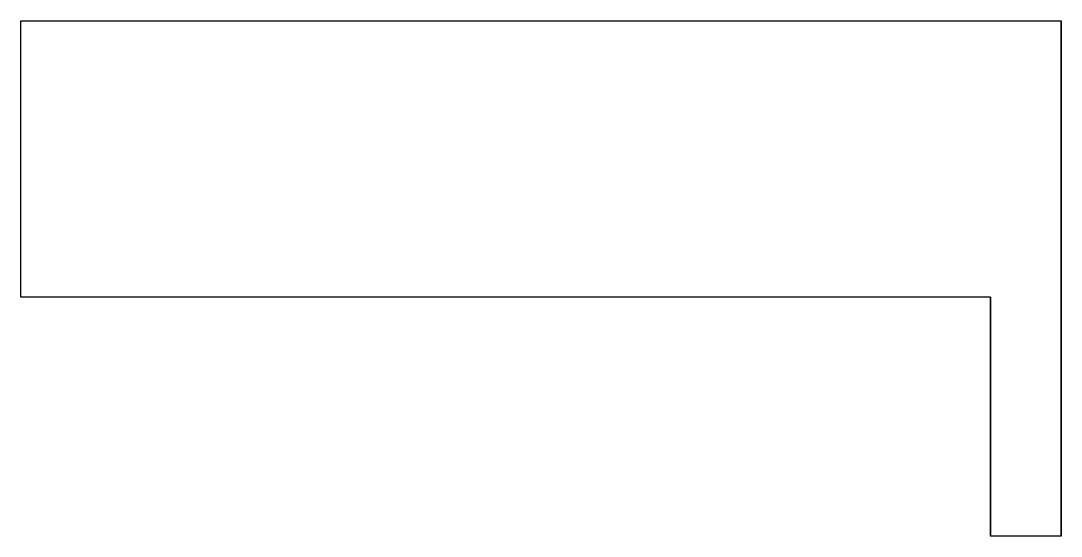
# Model space of a CAD drawing. Header units: millimetres. Extents: x -29 to 163, y 128 to 223.
import ezdxf

# ---------------------------------------------------------------- set-up
doc = ezdxf.new("R2010")
doc.units = ezdxf.units.MM
doc.layers.get('0').update_dxf_attribs({"linetype": 'CONTINUOUS'})

msp = doc.modelspace()

# ---------------------------------------------------------------- linework, layer by layer
for p, q in [((-28.68, 223.34), (162.82, 223.34)), ((-28.68, 172.38), (-28.68, 223.34)), ((162.82, 128.36), (162.82, 223.34)), ((149.82, 172.38), (-28.68, 172.38)), ((149.82, 172.38), (149.82, 128.36)), ((162.82, 128.36), (149.82, 128.36))]:
    msp.add_line(p, q)
msp.add_lwpolyline([(162.82, 128.36), (149.82, 128.36), (149.82, 172.38), (-28.68, 172.38), (-28.68, 223.34), (162.82, 223.34)], close=True)

doc.saveas('drawing.dxf')
